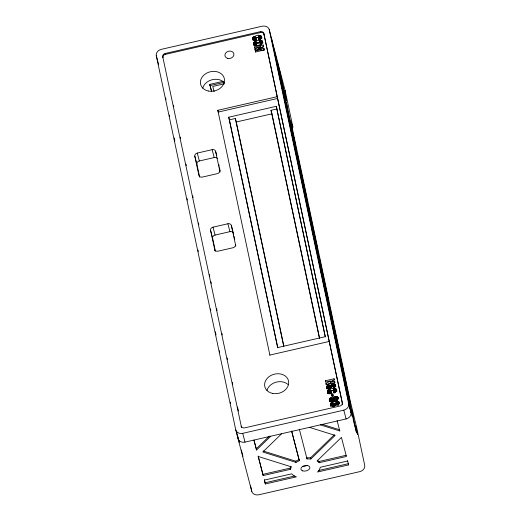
<?xml version="1.0" encoding="UTF-8"?>
<svg xmlns="http://www.w3.org/2000/svg" width="521" height="521" viewBox="0 0 521 521"><rect width="100%" height="100%" fill="white"/><g stroke="black" fill="none" stroke-linecap="round" stroke-linejoin="round"><path stroke-width="0.78" d="M334.085 398.975C335.778 396.761 339.041 398.936 334.515 399.327L334.085 398.975L334.677 400.962L334.085 398.78M334.541 400.734L334.326 399.203M334.534 403.795C332.795 406.022 329.578 403.808 334.091 403.404L334.983 405.748L334.469 406.12L334.013 404.368M261.295 42.181L260.813 42.826L256.215 43.907L255.082 43.601L255.577 42.969L260.93 41.83L261.75 43.933L261.268 44.578L260.813 42.826M255.095 43.321L255.668 45.614L255.55 45.073M331.343 397.712L331.63 399.066C328.562 400.135 334.762 400.525 332.613 398.832C332.639 396.533 336.937 395.713 338.116 397.536C338.904 401.294 333.03 401.391 330.425 401.372C327.403 400.623 331.109 395.654 331.649 398.878M331.434 399.998L331.897 401.756L331.154 401.489L331.603 400.955M254.053 38.736L254.997 37.961L260.129 37.056L260.708 39.355L259.784 39.811L259.328 38.053L258.462 38.254L258.781 39.765C265.56 38.157 259.276 32.953 255.134 36.288C250.94 36.424 252.88 42.501 256.449 40.299L256.13 38.788L254.404 39.082L254.053 38.736L254.86 40.84L256.586 40.54L256.13 38.788M260.259 37.317L259.328 38.053M329.012 391.766L329.826 393.863L329.187 391.271L334.84 389.975L335.504 392.573L334.84 389.975M335.224 390.34L335.042 390.815L333.427 391.278L333.746 392.788C344.238 387.924 323.834 386.009 328.113 393.83L327.585 391.532M337.908 403.254L337.699 402.753L335.322 403.124L335.778 404.882C332.984 408.894 327.181 403.352 332.782 402.166C334.541 401.88 339.073 399.815 339.327 403.156C339.588 404.589 336.455 406.067 336.976 403.677C338.884 402.03 338.611 407.917 337.842 402.85M329.741 401.333L330.053 400.291L331.135 399.646L330.672 397.894M334.156 385.911L334.612 387.663C334.306 382.336 331.356 388.458 329.252 388.816C326.055 389.741 325.833 384.719 329.005 384.843L329.532 386.107L328.152 386.79L328.653 388.992L328.608 388.542M253.655 43.38C254.443 40.293 262.122 38.339 262.714 42.409C261.946 45.529 254.241 47.45 253.655 43.38L254.189 45.607M255.479 41.341L255.935 43.1L254.3 44.246L254.183 45.672L253.727 43.914M328.25 387.031L327.475 387.598L327.077 388.764L326.621 387.005M253.922 36.691L254.378 38.443L253.278 39.368L253.082 40.267L252.626 38.508M328.048 393.29L328.504 392.039L329.904 391.251L329.441 389.493M332.535 404.706L332.997 406.465L332.255 406.432L332.151 405.996M336.722 398.721L337.178 400.48L337.406 400.056L336.983 399.77M330.757 406.035L332.092 404.309L331.636 402.551M290.431 469.31L291.369 466.849L258.195 456.461L263.17 475.556L290.431 469.31L290.177 468.105L290.881 466.262M333.108 399.881L335.361 398.513L334.899 396.755M328.119 387.077C330.386 388.152 330.9 383.469 333.427 383.873C336.117 383.423 336.377 387.806 333.492 387.702L333.01 386.413L333.961 386.087M329.292 387.162L329.747 388.92L332.678 385.931L332.216 384.172M270.783 436.207L256.521 450.033L256.267 448.828L269.39 436.116M281.666 433.713L262.799 452L295.967 462.387L299.328 460.688L291.649 430.984M309.428 427.35L335.159 435.406L310.835 458.981L307.019 458.923L306.765 457.725L310.581 457.783L334.326 434.768M330.874 383.997L330.418 382.245L334.287 379.848L334.059 378.76L325.384 380.747L325.664 382.069L330.164 381.04L330.62 382.798L327.123 384.85M330.418 382.245L334.593 381.287L334.866 382.564L326.192 384.55L325.97 383.508L330.164 381.04M263.313 451.036L295.713 461.189L299.074 459.489M258.976 49.808L258.67 48.635L263.548 46.714L263.196 45.053L254.495 46.916L254.736 48.036L260.572 46.805L260.878 47.978M261.399 50.641L261.093 49.469L255.147 49.977L254.938 49L260.572 46.805M256.807 50.211L258.917 49.384M335.921 401.444L336.377 403.202L332.626 404.094L332.17 402.336M257.941 37.505L254.938 38.222L254.482 36.47M261.093 49.469L255.349 50.921L255.583 52.015L264.225 49.912L263.887 48.31L258.67 48.635M241.653 427.617A3.048 2.455 -14.6 0 1 241.418 427.018L162.715 56.568A3.048 2.455 -14.6 0 1 165.183 53.487L260.318 31.677A3.048 2.455 -14.6 0 1 263.795 33.396L342.499 403.847A3.048 2.455 -14.6 0 1 342.531 404.491M162.715 56.568L162.949 57.447A3.048 2.455 -14.6 0 1 165.411 54.366L260.546 32.556A3.048 2.455 -14.6 0 1 264.023 34.275M262.942 43.113C261.679 40.788 258.403 42.852 256.592 42.917L256.137 41.159M211.643 91.774L209.774 84.395L223.255 81.302M210.028 85.594L224.304 82.318M224.668 83.725L212.776 86.453L214.131 91.657M269.911 355.25L217.817 110.302L277.276 96.672M277.732 98.43L218.273 112.061L217.817 110.302M276.286 106.31L325.208 336.69L277.641 347.592L228.719 117.212L276.286 106.31L325.391 336.937M228.719 117.212L229.409 119.85L235.355 118.482L236.267 121.999L283.841 346.022M319.445 338.305L271.031 110.302L276.977 108.941M236.267 121.999L271.942 113.819L319.686 338.637M291.402 127.437L292.887 127.098L285.241 91.097L269.233 29.638A6.278 5.047 -14.6 0 0 262.271 26.2L161.191 49.371A6.278 5.047 -14.6 0 0 156.261 55.532L235.759 429.903L251.767 491.362A6.278 5.047 -14.6 0 0 258.729 494.8L359.809 471.629A6.278 5.047 -14.6 0 0 364.739 465.468L357.093 429.467L349.975 399.907L290.861 121.536L292.887 127.098M215.629 151.383L219.706 170.582A3.048 2.455 -14.6 0 1 217.244 173.662L202.376 177.068A3.048 2.455 -14.6 0 1 198.892 175.356L194.815 156.157A3.048 2.455 -14.6 0 1 197.283 153.076L212.145 149.664A3.048 2.455 -14.6 0 1 215.629 151.383L216.769 155.772M199.647 177.114L196.873 164.056A3.048 2.455 -14.6 0 1 199.341 160.976L214.203 157.57A3.048 2.455 -14.6 0 1 217.264 158.417M215.01 250.907L210.549 230.249A3.048 2.455 -14.6 0 1 213.011 227.169L227.879 223.756A3.048 2.455 -14.6 0 1 231.363 225.476L233.239 232.679M215.381 251.207L212.607 238.149A3.048 2.455 -14.6 0 1 215.075 235.069L229.937 231.663A3.048 2.455 -14.6 0 1 232.998 232.516M269.793 355.081L329.252 341.45M329.78 381.6L332.939 380.877M336.416 389.506L336.872 391.264C335.602 388.972 332.359 390.997 330.555 391.069L330.099 389.311M329.37 392.105L331.089 391.812L331.545 393.57M331.597 394.208L332.711 393.954L333.166 395.706L332.053 395.96L331.597 394.208L332.072 396.442L333.186 396.188L332.711 393.954M235.759 429.903A6.278 5.047 -14.6 0 0 242.721 433.335L343.801 410.164A6.278 5.047 -14.6 0 0 348.725 404.003L269.233 29.638M236.514 431.486L238.045 438.682A6.278 5.047 -14.6 0 0 245.007 442.121L346.087 418.949A6.278 5.047 -14.6 0 0 351.017 412.782L271.519 38.417A6.278 5.047 -14.6 0 0 271.18 37.519M258.136 456.025L262.916 474.357L290.177 468.105M317.367 460.193L318.898 461.521L346.159 455.276M319.152 462.726L346.413 456.474L341.437 437.373L317.113 460.948L319.152 462.726L318.898 461.521M347.598 461.02L320.33 467.272L319.399 469.727L317.576 472.006L348.608 464.895L348.354 463.697L318.872 470.45M264.303 479.678L265.111 482.778L294.586 476.018M265.365 483.976L296.39 476.865L293.655 475.627L291.617 473.85L264.355 480.102L265.365 483.976L265.111 482.778M260.487 47.489L263.652 46.805L263.196 45.053M260.617 50.303L264.342 50.068L263.887 48.31M335.27 384.615L335.726 386.367L334.775 385.696L333.362 385.709L332.899 383.957M337.628 404.491L338.37 404.771M338.878 401.828L339.334 403.586L337.641 403.02L337.185 401.268M337.888 397.171L338.344 398.923L336.644 398.337L336.182 396.579M261.907 38.241L260.982 37.304L259.399 37.199L258.944 35.448M334.117 387.136L334.632 387.422L334.085 385.501M322.304 424.361L339.51 429.747L339.764 430.945L320.311 424.856M333.166 400.864L333.74 401.365L332.821 397.816M335.322 403.124C336.533 403.397 335.478 404.863 336.208 405.156L335.752 403.397M335.303 391.727L335.68 392.098M334.99 405.553L334.365 403.541M261.75 43.933L260.624 40.26M260.721 39.068L259.549 35.402M329.591 393.765L329.025 391.479M327.65 392.072L328.308 393.277L330.08 393.602L331.408 393.322L331.089 391.812M273.05 45.614L275.896 56.535L277.576 66.935M260.318 31.677L260.546 32.556M261.451 36.483L261.757 37.655M261.216 36.066L261.672 37.825M262.486 41.354L262.792 42.527M260.91 35.754L261.366 37.512M262.258 40.944L262.714 42.696M260.526 35.552L260.982 37.304M261.959 40.631L262.415 42.383M261.581 40.417L262.043 42.175M260.077 35.435L260.533 37.193M261.138 40.299L261.601 42.051M260.129 37.056L260.708 39.355M260.083 37.792L260.539 39.544M261.171 41.934L261.744 44.226M261.119 42.676L261.575 44.428M259.771 37.929L260.226 39.687M260.031 40.299L260.487 42.058M260.389 42.95L260.852 44.702L256.671 45.659L256.215 43.907M258.26 35.571L258.722 37.323M259.36 40.423L259.816 42.175M258.462 38.254L258.917 40.006M255.134 36.288L255.596 38.04M255.218 38.997L255.674 40.749M254.756 39.075L255.212 40.833M255.785 43.979L256.247 45.731M254.228 38.241L254.86 40.84M254.919 41.563L255.381 43.321M254.059 38.456L254.632 40.742M255.264 43.119L255.902 45.731M253.453 36.952L253.916 38.71M349.487 405.585L352.333 416.507L344.961 384.264M255.082 43.601L255.544 45.36M254.463 41.83L254.919 43.588M348.725 404.003L351.017 412.782M253.082 37.258L253.545 39.01M254.098 42.136L254.554 43.888M252.822 37.61L253.278 39.368M252.672 38.033L253.128 39.785M253.844 42.488L254.3 44.246M253.701 42.904L254.157 44.663M271.031 110.302L271.942 113.819M254.495 46.916L254.802 48.088M254.938 49L255.655 52.093M263.795 33.396L342.499 403.847M343.801 410.164L346.087 418.949M334.059 378.76L334.358 379.933M334.593 381.287L334.899 382.453M335.459 384.973L335.765 386.146M335.01 384.316L335.472 386.074M336.182 389.089L336.638 390.848M334.69 384.088L335.153 385.846M335.869 388.783L336.332 390.535M338.116 397.536L338.422 398.708M339.106 402.212L339.412 403.384M334.319 383.938L334.775 385.696M335.491 388.575L335.947 390.333M337.575 396.891L338.031 398.65M333.896 383.866L334.352 385.618M338.565 401.548L339.021 403.306M335.036 388.458L335.491 390.216M337.185 396.709L337.641 398.461M338.175 401.372L338.63 403.13M333.427 383.873L334.352 387.162M335.094 390.086L335.674 392.378M334.508 388.425L334.964 390.183M336.716 396.605L337.178 398.363M333.661 385.377L333.968 386.549M336.813 398.09L337.38 400.297M337.712 401.287L338.168 403.039M333.583 386.25L334.039 388.002M334.729 390.958L335.185 392.71M333.902 388.471L334.365 390.229M337.764 403.417L338.22 405.169M334.293 391.076L334.749 392.834L333.883 393.036L333.427 391.278M336.39 398.878L336.846 400.629L336.39 400.76L335.928 399.008M333.01 386.413L333.466 388.171M337.465 403.547L337.921 405.299M335.576 396.631L336.038 398.389M333.225 388.594L333.681 390.353M336.586 401.32L337.041 403.078M336.976 403.677L337.282 404.85M331.688 384.478L332.144 386.237M331.258 384.889L331.714 386.647M335.902 403.632L336.299 405.091M335.557 403.221L336.012 404.98M330.842 385.416L331.297 387.175M333.87 397.087L334.332 398.845M334.515 399.327L334.97 401.085M333.453 397.302L333.909 399.053M330.321 386.172L330.776 387.924M333.095 397.543L333.551 399.301M329.988 386.608L330.444 388.36M334.43 404.146L334.886 405.898M332.652 398.122L333.512 401.268M334.241 403.99L334.547 405.162M329.663 386.927L330.119 388.686M332.854 399.34L333.316 401.092M329.005 384.843L329.461 386.595M332.58 398.461L332.919 400.004M332.515 399.789L332.971 401.541M328.341 385.039L328.803 386.797M330.177 392.02L330.64 393.778M328.836 387.318L329.292 389.076M332.782 402.166L333.238 403.918M333.225 404.576L333.687 406.328M328.549 387.357L329.012 389.115M331.206 397.744L331.662 399.496M329.721 392.105L330.177 393.856M337.113 420.558L339.764 430.945M347.546 460.597L348.608 464.895M327.794 385.273L328.797 389.083M328.881 389.715L329.493 392.443M327.351 385.54L327.807 387.298M328.419 389.975L328.875 391.733M330.842 399.327L331.584 401.782M330.907 399.991L331.363 401.75M330.705 399.496L331.226 401.652M331.87 404.042L332.528 406.504M327.012 385.84L327.475 387.598M330.229 398.077L331.154 401.489M328.048 390.281L328.504 392.039M331.688 404.244L332.255 406.432M331.18 402.811L332.124 406.224M325.384 380.747L325.69 381.919M326.791 386.185L327.247 387.943M325.97 383.508L326.276 384.674M327.787 390.639L328.243 392.391M329.871 398.291L330.327 400.043M326.654 386.575L327.116 388.327M326.68 387.487L327.162 389.154M327.631 391.056L328.087 392.814M329.598 398.532L330.053 400.291M330.809 403.117L331.265 404.869M329.409 398.825L329.865 400.584M330.529 403.462L330.985 405.221M329.305 399.177L329.76 400.929M329.285 399.581L329.806 401.698M330.36 403.853L330.815 405.605M330.294 404.283L330.802 406.4M209.774 84.395L211.585 91.344M299.341 429.219L307.019 458.923M291.701 431.414L299.328 460.688M219.706 170.582L220.083 172.047M212.145 149.664L214.203 157.57M231.363 225.476L235.818 246.14M227.879 223.756L229.937 231.663M197.283 153.076L199.341 160.976M194.815 156.157L196.873 164.056M213.011 227.169L215.075 235.069M165.183 53.487L165.411 54.366M210.549 230.249L212.607 238.149M156.261 55.532L158.547 64.311M254.072 440.408L256.267 448.828M253.929 440.076L256.521 450.033M241.418 427.018L241.19 426.139A3.048 2.455 -14.6 0 0 244.675 427.858L339.809 406.048A3.048 2.455 -14.6 0 0 342.271 402.967M242.721 433.335L245.007 442.121M237.732 436.162L239.36 442.401M241.347 450.02L242.968 456.266M279.445 75.721L286.817 107.958L288.497 118.358M290.36 127.144L297.732 159.387L299.419 169.781M301.281 178.566L308.653 210.81L310.334 221.21M312.203 229.989L319.575 262.232L321.255 272.633M323.118 281.418L330.49 313.655L332.177 324.055M334.039 332.841L341.411 365.084L343.092 375.478M310.581 457.783L310.835 458.981M235.355 118.482L283.769 346.478M229.409 119.85L277.823 347.846M295.713 461.189L295.967 462.387M218.827 164.662L219.152 166.199M219.478 167.736L220.136 170.803M233.421 233.382L233.747 234.912M234.072 236.449L234.724 239.523M262.916 474.357L263.17 475.556M173.473 105.229L173.812 106.818M180.227 137.043L180.566 138.638M185.971 164.089L186.31 165.678M192.724 195.903L193.063 197.492M198.468 222.949L198.807 224.538M209.449 274.645L209.787 276.241M210.966 281.802L211.305 283.398M216.71 308.842L217.042 310.425M221.92 333.381L222.259 334.97M227.13 357.927L227.469 359.51M232.34 382.473L232.679 384.055M237.556 407.012L238.397 410.971M250.601 485.885L251.767 491.362M165.691 97.955L166.004 99.42M169.318 115.043L169.657 116.619M174.183 137.941L174.854 141.1M187.065 198.612L187.378 200.077M197.987 250.034L198.299 251.5M210.484 308.894L210.816 310.47M215.349 331.792L216.02 334.951M219.361 350.685L219.667 352.15M230.275 402.108L230.588 403.573M235.44 244.675A3.048 2.455 -14.6 0 1 232.972 247.755L218.11 251.168A3.048 2.455 -14.6 0 1 214.626 249.448M266.941 390.457A12.204 9.808 -14.6 0 1 275.896 382.212A12.204 9.808 -14.6 0 1 287.989 384.452M202.734 88.082A12.204 9.808 -14.6 0 1 211.689 79.837A12.204 9.808 -14.6 0 1 223.783 82.077M284.902 90.205A6.278 5.047 -14.6 0 1 285.241 91.097M307.188 465.26A4.578 2.722 -12 0 1 302.727 466.282M284.635 91.963L286.648 100.827L284.635 91.963M355.465 425.533L357.478 434.403L355.465 425.533M279.914 71.957L277.068 61.035L284.44 93.279L279.914 71.957M356.351 431.929L353.505 421.007L351.818 410.607L356.351 431.929M284.785 95.421L277.413 63.178L279.093 73.578L286.465 105.822L284.785 95.421M295.355 144.701L287.989 112.458L286.303 102.057L295.355 144.701M295.707 146.844L288.334 114.6L290.015 125.001L297.387 157.244L295.707 146.844M306.276 196.124L298.904 163.881L297.224 153.487L306.276 196.124M306.622 198.267L299.249 166.023L300.936 176.424L308.308 208.667L306.622 198.267M317.198 247.547L309.826 215.31L308.145 204.909L317.198 247.547M317.543 249.689L310.171 217.452L311.851 227.846L319.223 260.09L317.543 249.689M328.119 298.976L320.747 266.732L319.06 256.332L328.119 298.976M328.464 301.118L321.092 268.875L322.773 279.276L330.145 311.512L328.464 301.118M339.034 350.399L331.662 318.155L329.982 307.755L339.034 350.399M339.379 352.541L332.014 320.298L333.694 330.698L341.066 362.942L339.379 352.541M349.956 401.821L342.584 369.578L340.903 359.184L349.956 401.821M350.301 403.964L342.929 371.72L344.615 382.121L351.988 414.364L350.301 403.964M272.47 393.381A12.204 9.808 -14.6 0 0 288.543 380.981A12.204 9.808 -14.6 0 0 268.94 376.755A12.204 9.808 -14.6 0 0 272.47 393.381M208.263 91.012A12.204 9.808 -14.6 0 0 224.336 78.606A12.204 9.808 -14.6 0 0 204.733 74.386A12.204 9.808 -14.6 0 0 208.263 91.012M227.846 58.424A4.578 3.68 -14.6 0 0 233.87 53.774A4.578 3.68 -14.6 0 0 226.518 52.191A4.578 3.68 -14.6 0 0 227.846 58.424M302.714 470.873A4.578 2.722 -12 0 0 309.871 467.982A4.578 2.722 -12 0 0 303.567 466.008A4.578 2.722 -12 0 0 302.714 470.873"/></g></svg>
